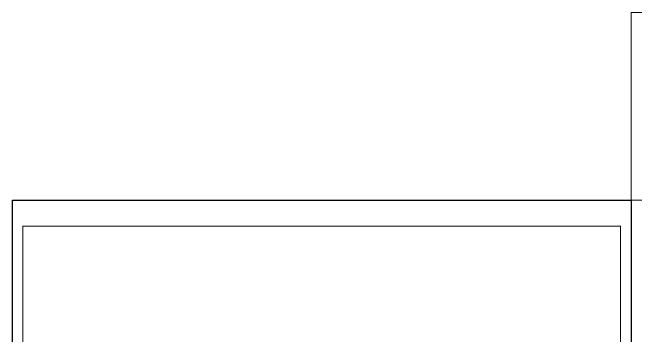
# Model space of a CAD drawing. Extents: x -1712635 to -854203, y -534641 to -21985.
# Drawn here: x -961727 to -946768, y -146131 to -138382 of the extents above; entities that cross this region are included whole.
import ezdxf

# ---------------------------------------------------------------- set-up
doc = ezdxf.new("R2010")
doc.units = 0
doc.header["$LTSCALE"] = 1000
doc.layers.get('0').update_dxf_attribs({"linetype": 'CONTINUOUS'})
doc.layers.add('yichutu', color=7, linetype='CONTINUOUS')
doc.layers.add('图框', color=9, linetype='CONTINUOUS', lineweight=18)

# ---------------------------------------------------------------- blocks, each defined once
blk = doc.blocks.new('GFDDDDRG')
at = {"layer": '图框'}
blk.add_lwpolyline([(923310, -107437), (923310, -159999), (893610, -159999), (893610, -107437)], close=True, dxfattribs=at)
blk.add_lwpolyline([(923310, -107437), (923310, -159999), (893610, -159999), (893610, -107437)], close=True, dxfattribs=at)
at = {"layer": '图框', "const_width": 50}
blk.add_lwpolyline([(894110, -159499), (922810, -159499), (922810, -108687), (894110, -108687)], close=True, dxfattribs=at)
blk = doc.blocks.new('yct-1051-594-26275-14850-25-1002.0')
at = {"layer": 'yichutu', "color": 7}
blk.add_lwpolyline([(0, 0), (0, 14850), (26275, 14850), (26275, 0)], close=True, dxfattribs=at)

msp = doc.modelspace()

# ---------------------------------------------------------------- linework, layer by layer
at = {"layer": '图框', "color": 2}
msp.add_lwpolyline([(-939126.51, -142882.49), (-946876.51, -142882.49), (-946876.51, -138382.49), (-939126.51, -138382.49)], close=True, dxfattribs=at)

# ---------------------------------------------------------------- block references
at = {"xscale": 0.5, "yscale": 0.5, "zscale": 0.5}
msp.add_blockref('GFDDDDRG', (-1408531.4, -89164.01), dxfattribs=at)
at = {"layer": 'yichutu', "rotation": 270}
msp.add_blockref('yct-1051-594-26275-14850-25-1002.0', (-961726.51, -142882.49), dxfattribs=at)

doc.saveas('drawing.dxf')
